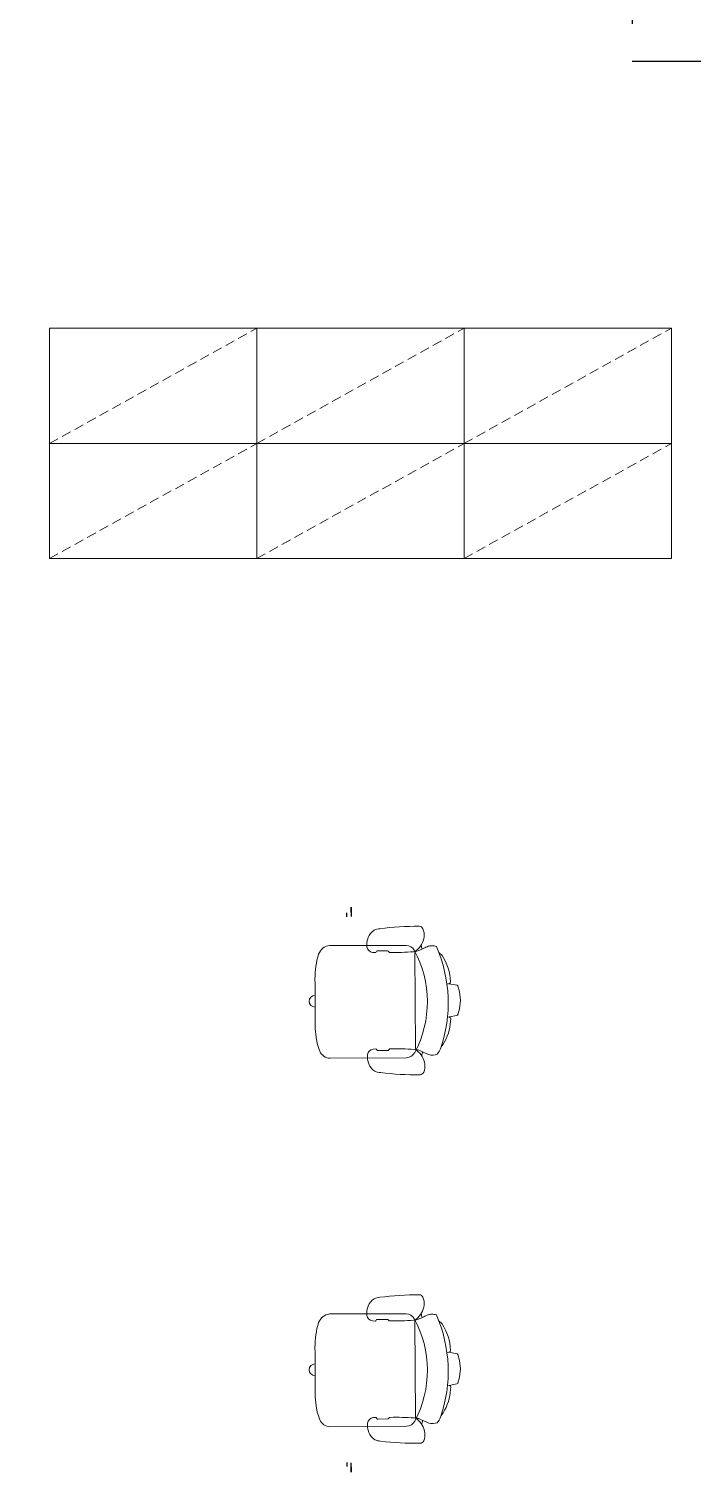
# Model space of a CAD drawing. Header units: inches. Extents: x 482566 to 494966, y -26460 to -22226.
# Drawn here: x 487659.6 to 487789.2, y -23958.2 to -23676.2 of the extents above; entities that cross this region are included whole.
import ezdxf

# ---------------------------------------------------------------- set-up
doc = ezdxf.new("R2010")
doc.units = ezdxf.units.IN
doc.header["$LTSCALE"] = 15
doc.header["$MEASUREMENT"] = 0
doc.linetypes.add('HIDDEN2', pattern=[0.1875, 0.125, -0.0625])
doc.linetypes.add('TRATTEGGIATA2', pattern=[9.525, 6.35, -3.175])
doc.layers.add('A-furniture', color=50, linetype='Continuous', lineweight=9)
doc.layers.add('I-FURN', color=4, linetype='Continuous')
doc.layers.add('SUI GAS LINE', color=30, linetype='TRATTEGGIATA2')

# ---------------------------------------------------------------- blocks, each defined once
blk = doc.blocks.new('1505774114')
for p, q in [((381, 1577, 616), (411, 1577, 616)), ((2813, 1577, 616), (2783, 1577, 616)), ((413, 1557, 26), (395, 1557, 26)), ((2781, 1557, 26), (2799, 1557, 26)), ((381, -23, 616), (411, -23, 616)), ((413, -3, 26), (395, -3, 26)), ((2781, -3, 26), (2799, -3, 26)), ((2813, -23, 616), (2783, -23, 616))]:
    blk.add_line(p, q)
at = {"extrusion": (1.22461e-16, 1, 0)}
for centre, radius in [((-381, 586, 1577), 10.5), ((-381, 586, 1577), 8.5), ((-2813, 586, 1577), 10.5), ((-2813, 586, 1577), 8.5)]:
    blk.add_circle(centre, radius, dxfattribs=at)
at = {"extrusion": (0, -1, 0)}
for centre, radius in [((381, 586, 23), 10.5), ((381, 586, 23), 8.5), ((2813, 586, 23), 10.5), ((2813, 586, 23), 8.5)]:
    blk.add_circle(centre, radius, dxfattribs=at)
blk = doc.blocks.new('A$C6A0E07C9')
at = {"layer": 'A-furniture'}
for p, q in [((-0.2138, 0.2718), (0.1182, 0.2876)), ((0.0377, 0.2515), (-0.0033, 0.2499)), ((-0.2691, 0.1773), (-0.2664, 0.2046)), ((-0.0121, 0.2424), (-0.025, 0.2422)), ((-0.0115, 0.2426), (-0.0121, 0.2424)), ((-0.0112, 0.2428), (-0.0115, 0.2426)), ((-0.0079, 0.2484), (-0.0112, 0.2428)), ((0.0418, 0.2505), (0.045, 0.2473)), ((0.045, 0.2473), (0.0464, 0.2461)), ((0.0464, 0.2461), (0.0478, 0.2453)), ((0.0478, 0.2453), (0.0485, 0.2451)), ((0.1585, 0.2497), (0.1792, -0.1667)), ((0.3152, 0.1516), (0.3188, 0.1294)), ((0.3146, 0.1213), (0.3056, 0.1197)), ((0.3131, 0.1211), (0.3466, 0.116)), ((0.3514, 0.1128), (0.36, 0.0876)), ((0.36, 0.0876), (0.3659, 0.0513)), ((-0.2907, 0.0196), (-0.2893, 0.0294)), ((-0.2883, 0.01), (-0.2907, 0.0196)), ((-0.2893, 0.0294), (-0.2841, 0.0379)), ((-0.2824, 0.002), (-0.2883, 0.01)), ((-0.2841, 0.0379), (-0.2762, 0.0438)), ((-0.2739, -0.003), (-0.2824, 0.002)), ((-0.2762, 0.0438), (-0.2666, 0.0462)), ((0.3636, 0.0146), (0.3576, -0.0113)), ((0.3659, 0.0513), (0.3636, 0.0146)), ((-0.2641, -0.0045), (-0.2739, -0.003)), ((0.3108, -0.0224), (0.3218, -0.0234)), ((0.3197, -0.023), (0.3546, -0.0146)), ((0.3546, -0.0146), (0.3564, -0.0132)), ((0.3564, -0.0132), (0.3576, -0.0113)), ((0.0087, -0.176), (-0.0042, -0.1772)), ((0.0094, -0.1763), (0.0087, -0.176)), ((0.0097, -0.1764), (0.0094, -0.1763)), ((0.0135, -0.1816), (0.0097, -0.1764)), ((0.0591, -0.1802), (0.0183, -0.1827)), ((0.0631, -0.1788), (0.066, -0.1753)), ((0.066, -0.1753), (0.0673, -0.174)), ((0.0673, -0.174), (0.0686, -0.173)), ((0.0686, -0.173), (0.0692, -0.1728)), ((0.2962, -0.1472), (0.2839, -0.1595)), ((-0.1895, -0.2174), (0.1433, -0.1996))]:
    blk.add_line(p, q, dxfattribs=at)
for centre, radius, start, end in [((0.0274, 0.2777), 0.0792, 129.49988, 189.11522), ((0.0065, 0.2825), 0.0635, 94.07923, 117.59377), ((0.2241, -0.8917), 1.2574, 92.35943, 100.17565), ((0.1721, 0.3454), 0.0192, 28.12557, 89.24362), ((0.1209, 0.3234), 0.0749, 330.37939, 24.51295), ((-0.21, 0.2233), 0.0487, 94.52598, 161.01093), ((-0.0222, 0.2712), 0.0292, 192.00474, 264.44095), ((0.0374, 0.2414), 0.0101, 64.52807, 88.63913), ((0.0007, 1.5534), 1.3091, 272.08986, 276.67605), ((0.117, 0.2414), 0.0463, 34.09018, 88.4441), ((0.1493, 0.274), 0.0211, 279.8693, 313.34338), ((-0.2488, 0.0248), 0.4712, 334.59734, 30.97321), ((0.1704, 0.2449), 0.0129, 130.13659, 158.01734), ((0.1866, 0.1808), 0.0779, 100.05254, 108.26721), ((0.1077, 0.3263), 0.0879, 309.67257, 333.02228), ((-1.1254, 2.7931), 2.8487, 297.11573, 298.06946), ((-0.9196, -0.0126), 1.143, 14.09314, 15.00562), ((0.2336, 0.2226), 0.0597, 72.52818, 107.70113), ((0.1951, 0.2221), 0.0806, 25.51985, 45.53867), ((-0.3014, 0.0263), 0.6141, 339.61076, 22.04666), ((0.5941, -0.0351), 0.8932, 162.12026, 164.43231), ((-0.0038, 0.2437), 0.00623, 84.84548, 131.31741), ((0.1276, 0.1249), 0.1894, 8.09249, 40.8276), ((0.1816, 0.1421), 0.4521, 175.52891, 182.09908), ((72.2191, 3.6268), 72.5738, 182.765274, 182.924882), ((0.31, 0.1288), 0.0088, 301.08798, 3.16667), ((0.3467, 0.1108), 0.00513, 22.81842, 91.00758), ((0.1162, -0.0378), 0.2107, 328.69616, 1.80788), ((0.3177, -0.0315), 0.00903, 2.12372, 63.37094), ((0.0809, -0.0616), 0.3414, 182.48103, 200.75528), ((-0.1856, -0.1603), 0.0572, 202.88209, 266.11689), ((0.0015, -0.2058), 0.0292, 101.25248, 173.68869), ((0.0171, -0.1766), 0.00623, 234.37601, 280.84795), ((0.0579, -0.1702), 0.0101, 277.0543, 301.16536), ((0.1515, -1.4793), 1.3091, 89.01739, 93.60357), ((0.138, -0.155), 0.0449, 276.79393, 330.15211), ((0.1724, -0.1915), 0.0211, 52.35005, 85.82413), ((0.197, -0.1553), 0.0211, 212.66016, 229.03524), ((0.1633, -0.2919), 0.1223, 63.05477, 80.63565), ((0.1362, -0.2476), 0.0879, 32.67116, 56.02087), ((-0.9196, -0.0126), 1.143, 350.69637, 351.61264), ((0.3239, 0.0551), 0.2601, 246.15386, 250.81737), ((0.2537, -0.1401), 0.0518, 269.3553, 293.37881), ((0.0516, -0.2073), 0.0792, 176.57822, 236.19355), ((0.1491, -0.2435), 0.0749, 341.18048, 35.31404), ((0.249, -0.1528), 0.0392, 254.29981, 275.99109), ((0.0312, -0.2142), 0.0635, 248.09967, 271.6142), ((0.1312, 0.9758), 1.2574, 265.51777, 273.33401), ((0.2022, -0.2604), 0.0192, 276.44982, 337.56787)]:
    blk.add_arc(centre, radius, start, end, dxfattribs=at)

msp = doc.modelspace()

# ---------------------------------------------------------------- linework, layer by layer
at = {"layer": 'A-furniture', "linetype": 'HIDDEN2'}
for p, q in [((487663.65, -23757.22, 6.93), (487704.15, -23734.72, 6.93)), ((487704.15, -23757.22, 6.93), (487744.65, -23734.72, 6.93)), ((487744.65, -23757.22, 6.93), (487785.15, -23734.72, 6.93)), ((487663.65, -23779.72, 6.93), (487704.15, -23757.22, 6.93)), ((487704.15, -23779.72, 6.93), (487744.65, -23757.22, 6.93)), ((487744.65, -23779.72, 6.93), (487785.15, -23757.22, 6.93))]:
    msp.add_line(p, q, dxfattribs=at)
at = {"layer": 'A-furniture', "elevation": 6.93}
for points in [[(487704.15, -23757.22), (487704.15, -23734.72), (487663.65, -23734.72), (487663.65, -23757.22)], [(487744.65, -23757.22), (487744.65, -23734.72), (487704.15, -23734.72), (487704.15, -23757.22)], [(487785.15, -23757.22), (487785.15, -23734.72), (487744.65, -23734.72), (487744.65, -23757.22)], [(487704.15, -23779.72), (487704.15, -23757.22), (487663.65, -23757.22), (487663.65, -23779.72)], [(487744.65, -23779.72), (487744.65, -23757.22), (487704.15, -23757.22), (487704.15, -23779.72)], [(487785.15, -23779.72), (487785.15, -23757.22), (487744.65, -23757.22), (487744.65, -23779.72)]]:
    msp.add_lwpolyline(points, close=True, dxfattribs=at)
at = {"layer": 'SUI GAS LINE'}
for p, q in [((487777.5, -23580), (487777.5, -23682.5)), ((487777.5, -23682.5), (487796, -23682.5))]:
    msp.add_line(p, q, dxfattribs=at)

# ---------------------------------------------------------------- block references
at = {"layer": 'A-furniture', "xscale": -45.00000000027777, "yscale": 45, "zscale": 45.00000000000001, "rotation": 183.1434728386661}
for p in [(487727.39, -23864.62, 42.61), (487727.39, -23936.62, 43.42)]:
    msp.add_blockref('A$C6A0E07C9', p, dxfattribs=at)
at = {"layer": 'I-FURN', "linetype": 'TRATTEGGIATA2', "xscale": 0.04499999998952262, "yscale": 0.04499999998952262, "zscale": 0.04499999998952262, "rotation": 90}
msp.add_blockref('1505774114', (487721.57, -23974.89, -26.44), dxfattribs=at)

doc.saveas('drawing.dxf')
